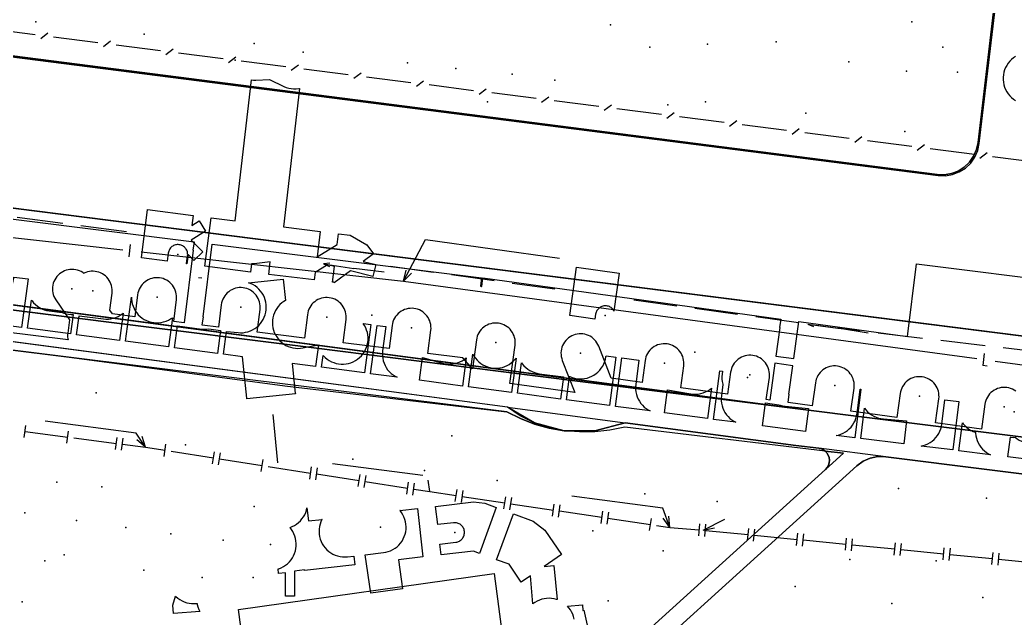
# Model space of a CAD drawing. Header units: metres. Extents: x 8858 to 9287, y -8974 to -8722.
# Drawn here: x 9061.6 to 9143.1, y -8882.4 to -8833.4 of the extents above; entities that cross this region are included whole.
import ezdxf

# ---------------------------------------------------------------- set-up
doc = ezdxf.new("R2010")
doc.units = ezdxf.units.M
for name, color, linetype in [('BUSH', 7, 'Continuous'), ('CURB', 7, 'Continuous'), ('ELECTR_CABLE', 7, 'Continuous'), ('ELECTR_CABLE_COMM', 7, 'Continuous'), ('GAS', 7, 'Continuous'), ('GRASS', 7, 'Continuous'), ('GROUND', 7, 'Continuous'), ('LOUNGER', 7, 'Continuous'), ('OVERHEAD_POWER_LINE', 7, 'Continuous'), ('ROAD', 7, 'Continuous'), ('SEWER', 7, 'Continuous'), ('SIDEWALK_PATH', 7, 'Continuous'), ('TREE', 7, 'Continuous'), ('WATER_PIPELINE', 7, 'Continuous')]:
    doc.layers.add(name, color=color, linetype=linetype)

msp = doc.modelspace()

# ---------------------------------------------------------------- linework, layer by layer
at = {"layer": 'BUSH'}
for p in [(9134.654, -8833.549), (9123.546, -8835.201), (9079.216, -8836.711), (9099.894, -8840.106), (9114.671, -8840.354), (9134.09, -8842.553), (9074.528, -8852.606), (9090.416, -8857.577), (9109.549, -8857.612), (9116.89, -8860.61), (9121.2, -8862.682), (9067.83, -8863.948), (9075.152, -8868.19), (9096.982, -8867.472), (9097.209, -8875.382)]:
    msp.add_point(p, dxfattribs=at)
at = {"layer": 'CURB'}
for points in [[(8932.305, -8815.47), (8989.827, -8822.941), (9019.841, -8831.084), (9136.731, -8846.071)], [(9140.092, -8843.448), (9142.073, -8826.706)], [(9005.826, -8841.827), (9152.03, -8860.335), (9182.343, -8867.842), (9259.042, -8877.797)], [(9258.834, -8882.007), (9125.548, -8865.277), (9009.014, -8849.869)], [(9101.522, -8865.126), (9045.955, -8857.779)], [(9101.522, -8865.126), (9111.18, -8866.403)], [(9127.046, -8868.489), (9125.165, -8868.252), (9111.18, -8866.403)], [(9225.965, -8880.905), (9132.536, -8869.178)], [(9103.459, -8892.082), (9127.593, -8870.222)], [(9104.291, -8893.352), (9130.148, -8869.931)]]:
    msp.add_lwpolyline(points, dxfattribs=at)
at = {"layer": 'ELECTR_CABLE'}
for points in [[(9080.721, -8853.374), (9080.557, -8853.391), (9080.471, -8854.058), (9076.745, -8853.574), (9077.26, -8849.608), (9079.214, -8849.861), (9080.556, -8838.315), (9080.711, -8838.331), (9080.918, -8838.332), (9082.042, -8838.281), (9083.217, -8838.846), (9083.407, -8838.926), (9083.604, -8838.987), (9083.806, -8839.029), (9084.011, -8839.05), (9084.217, -8839.052), (9084.422, -8839.033), (9084.501, -8839.018), (9083.183, -8850.362), (9086.189, -8850.73), (9085.935, -8852.807), (9087.571, -8851.789), (9087.678, -8850.912), (9088.633, -8851.029), (9089.994, -8851.819), (9090.542, -8852.554), (9089.702, -8853.18), (9090.746, -8853.448), (9090.497, -8854.417), (9088.671, -8853.948), (9087.335, -8854.945), (9087.298, -8854.895), (9087.192, -8854.883), (9087.348, -8853.608), (9086.778, -8853.461), (9085.779, -8854.083), (9085.704, -8854.7), (9081.974, -8854.244), (9082.098, -8853.228), (9080.788, -8853.367), (9080.786, -8853.383)], [(9076.561, -8852.409), (9075.843, -8853.105), (9075.358, -8852.605), (9075.257, -8853.381), (9075.234, -8853.378), (9075.321, -8852.709), (9075.328, -8852.631), (9075.326, -8852.552), (9075.317, -8852.474), (9075.3, -8852.397), (9075.276, -8852.323), (9075.245, -8852.251), (9075.207, -8852.182), (9075.162, -8852.118), (9075.111, -8852.058), (9075.054, -8852.003), (9074.993, -8851.955), (9074.927, -8851.912), (9074.857, -8851.877), (9074.784, -8851.848), (9074.708, -8851.826), (9074.631, -8851.813), (9074.553, -8851.806), (9074.474, -8851.808), (9074.396, -8851.817), (9074.319, -8851.833), (9074.245, -8851.858), (9074.173, -8851.889), (9074.104, -8851.927), (9074.04, -8851.972), (9073.98, -8852.023), (9073.926, -8852.079), (9073.877, -8852.141), (9073.834, -8852.207), (9073.799, -8852.277), (9073.77, -8852.35), (9073.748, -8852.426), (9073.735, -8852.503), (9073.648, -8853.172), (9071.531, -8852.897), (9072.046, -8848.93), (9075.772, -8849.414), (9075.667, -8850.229), (9076.278, -8849.854), (9076.801, -8850.707), (9075.614, -8851.434)], [(9110.685, -8854.143), (9110.258, -8857.243), (9110.231, -8857.194), (9110.187, -8857.129), (9110.136, -8857.069), (9110.08, -8857.014), (9110.019, -8856.964), (9109.953, -8856.921), (9109.884, -8856.885), (9109.811, -8856.856), (9109.735, -8856.834), (9109.658, -8856.819), (9109.58, -8856.812), (9109.501, -8856.813), (9109.423, -8856.822), (9109.347, -8856.838), (9109.272, -8856.861), (9109.199, -8856.892), (9109.131, -8856.93), (9109.066, -8856.974), (9109.006, -8857.025), (9108.951, -8857.081), (9108.901, -8857.142), (9108.859, -8857.208), (9108.822, -8857.277), (9108.793, -8857.35), (9108.771, -8857.425), (9108.756, -8857.503), (9108.701, -8857.908), (9106.636, -8857.623), (9107.183, -8853.66)], [(9061.716, -8858.585), (9058.197, -8858.118), (9058.434, -8856.333), (9058.515, -8856.356), (9058.718, -8856.394), (9058.923, -8856.411), (9059.129, -8856.407), (9059.334, -8856.384), (9059.535, -8856.341), (9059.732, -8856.278), (9059.921, -8856.196), (9060.101, -8856.096), (9060.271, -8855.979), (9060.428, -8855.846), (9060.571, -8855.698), (9060.7, -8855.537), (9060.811, -8855.364), (9060.906, -8855.181), (9060.982, -8854.989), (9061.039, -8854.791), (9061.076, -8854.588), (9061.092, -8854.467), (9062.243, -8854.62)], [(9085.804, -8861.785), (9083.888, -8861.531), (9084.147, -8863.977), (9084.149, -8863.993), (9084.153, -8864.037), (9080.172, -8864.426), (9080.169, -8864.39), (9079.809, -8860.989), (9078.271, -8860.784), (9078.518, -8858.918), (9079.452, -8859.015), (9079.658, -8859.027), (9079.864, -8859.018), (9080.068, -8858.989), (9080.268, -8858.94), (9080.463, -8858.872), (9080.649, -8858.785), (9080.827, -8858.68), (9080.993, -8858.558), (9081.147, -8858.421), (9081.286, -8858.269), (9081.41, -8858.104), (9081.517, -8857.928), (9081.606, -8857.742), (9081.677, -8857.549), (9081.728, -8857.349), (9081.759, -8857.146), (9081.771, -8856.94), (9081.762, -8856.734), (9081.733, -8856.53), (9081.684, -8856.33), (9081.616, -8856.135), (9081.529, -8855.948), (9081.424, -8855.771), (9081.302, -8855.605), (9081.165, -8855.451), (9081.013, -8855.312), (9080.848, -8855.188), (9080.672, -8855.081), (9080.486, -8854.992), (9080.307, -8854.926), (9083.157, -8854.624), (9083.342, -8856.376), (9083.205, -8856.458), (9083.039, -8856.58), (9082.886, -8856.719), (9082.748, -8856.871), (9082.625, -8857.036), (9082.518, -8857.213), (9082.43, -8857.399), (9082.36, -8857.593), (9082.31, -8857.793), (9082.279, -8857.996), (9082.269, -8858.202), (9082.278, -8858.408), (9082.308, -8858.612), (9082.358, -8858.812), (9082.427, -8859.006), (9082.515, -8859.193), (9082.62, -8859.37), (9082.743, -8859.535), (9082.881, -8859.688), (9083.033, -8859.827), (9083.199, -8859.95), (9083.375, -8860.056), (9083.561, -8860.145), (9083.755, -8860.215), (9083.955, -8860.265), (9084.159, -8860.296), (9084.365, -8860.306), (9084.57, -8860.297), (9084.774, -8860.267), (9086.039, -8860.018)], [(9065.731, -8859.119), (9062.212, -8858.651), (9062.519, -8856.344), (9062.574, -8856.423), (9062.707, -8856.581), (9062.855, -8856.724), (9063.016, -8856.852), (9063.189, -8856.964), (9063.372, -8857.059), (9063.564, -8857.135), (9063.762, -8857.192), (9063.965, -8857.229), (9065.049, -8857.373), (9065.169, -8857.421), (9065.367, -8857.477), (9065.57, -8857.515), (9065.775, -8857.532), (9065.942, -8857.529)], [(9073.76, -8860.185), (9070.241, -8859.718), (9070.719, -8856.119), (9070.721, -8856.248), (9070.745, -8856.453), (9070.788, -8856.654), (9070.851, -8856.851), (9070.932, -8857.04), (9071.032, -8857.22), (9071.15, -8857.39), (9071.283, -8857.547), (9071.431, -8857.69), (9071.592, -8857.819), (9071.765, -8857.93), (9071.948, -8858.025), (9072.14, -8858.101), (9072.338, -8858.157), (9072.541, -8858.195), (9072.746, -8858.212), (9072.952, -8858.208), (9073.157, -8858.185), (9073.358, -8858.142), (9073.555, -8858.079), (9073.744, -8857.997), (9073.924, -8857.897), (9074.078, -8857.791)], [(9069.746, -8859.652), (9066.227, -8859.185), (9066.433, -8857.629), (9068.416, -8857.892), (9068.621, -8857.909), (9068.827, -8857.906), (9069.032, -8857.882), (9069.234, -8857.839), (9069.43, -8857.776), (9069.619, -8857.695), (9069.799, -8857.595), (9069.969, -8857.477), (9070.043, -8857.415)], [(9089.819, -8862.318), (9086.3, -8861.851), (9086.429, -8860.878), (9086.448, -8860.901), (9086.593, -8861.047), (9086.752, -8861.179), (9086.922, -8861.294), (9087.104, -8861.392), (9087.294, -8861.472), (9087.491, -8861.533), (9087.693, -8861.574), (9087.898, -8861.595), (9088.104, -8861.596), (9088.309, -8861.577), (9088.511, -8861.537), (9088.709, -8861.479), (9088.899, -8861.401), (9089.082, -8861.304), (9089.253, -8861.191), (9089.413, -8861.061), (9089.56, -8860.916), (9089.691, -8860.757), (9089.807, -8860.586), (9089.905, -8860.405), (9089.984, -8860.215), (9090.045, -8860.018), (9090.086, -8859.816), (9090.108, -8859.611), (9090.109, -8859.405), (9090.089, -8859.2), (9090.05, -8858.997), (9089.991, -8858.8), (9089.913, -8858.609), (9089.817, -8858.427), (9089.712, -8858.269), (9090.346, -8858.353)], [(9091.563, -8858.515), (9091.3, -8860.497), (9091.283, -8860.703), (9091.286, -8860.909), (9091.309, -8861.113), (9091.352, -8861.315), (9091.415, -8861.511), (9091.497, -8861.7), (9091.597, -8861.881), (9091.714, -8862.05), (9091.847, -8862.207), (9091.995, -8862.351), (9092.156, -8862.479), (9092.329, -8862.591), (9092.488, -8862.673), (9090.315, -8862.384), (9090.841, -8858.419)], [(9077.775, -8860.719), (9074.256, -8860.251), (9074.495, -8858.454), (9076.477, -8858.718), (9076.683, -8858.735), (9076.889, -8858.732), (9077.062, -8858.712), (9078.025, -8858.835)], [(9101.863, -8863.918), (9098.344, -8863.451), (9098.699, -8860.78), (9098.785, -8860.936), (9098.903, -8861.106), (9099.036, -8861.263), (9099.184, -8861.406), (9099.345, -8861.535), (9099.518, -8861.646), (9099.701, -8861.741), (9099.893, -8861.817), (9100.091, -8861.873), (9100.294, -8861.911), (9100.499, -8861.928), (9100.705, -8861.924), (9100.91, -8861.901), (9101.111, -8861.858), (9101.308, -8861.795), (9101.497, -8861.713), (9101.677, -8861.613), (9101.847, -8861.496), (9102.004, -8861.363), (9102.147, -8861.215), (9102.237, -8861.102)], [(9097.848, -8863.385), (9094.329, -8862.917), (9094.577, -8861.054), (9096.221, -8861.51), (9096.422, -8861.556), (9096.627, -8861.581), (9096.833, -8861.586), (9097.039, -8861.571), (9097.242, -8861.536), (9097.44, -8861.481), (9097.633, -8861.407), (9097.817, -8861.315), (9097.991, -8861.205), (9098.154, -8861.078), (9098.155, -8861.077)], [(9105.878, -8864.451), (9102.359, -8863.984), (9102.69, -8861.491), (9102.744, -8861.571), (9102.878, -8861.728), (9103.026, -8861.872), (9103.187, -8862), (9103.36, -8862.112), (9103.543, -8862.206), (9103.735, -8862.282), (9103.933, -8862.339), (9104.136, -8862.376), (9106.118, -8862.639)], [(9109.892, -8864.985), (9106.373, -8864.517), (9106.627, -8862.608), (9106.646, -8862.618), (9106.837, -8862.694), (9107.035, -8862.75), (9107.238, -8862.788), (9107.443, -8862.805), (9107.649, -8862.802), (9107.854, -8862.778), (9108.056, -8862.735), (9108.252, -8862.672), (9108.441, -8862.59), (9108.621, -8862.491), (9108.791, -8862.374), (9108.948, -8862.24), (9109.092, -8862.093), (9109.22, -8861.931), (9109.332, -8861.758), (9109.427, -8861.575), (9109.503, -8861.383), (9109.559, -8861.185), (9109.597, -8860.983), (9109.606, -8860.912), (9110.419, -8861.02)], [(9110.388, -8865.051), (9110.915, -8861.085), (9112.303, -8861.27), (9112.04, -8863.252), (9112.023, -8863.457), (9112.026, -8863.663), (9112.049, -8863.868), (9112.092, -8864.07), (9112.155, -8864.266), (9112.237, -8864.455), (9112.337, -8864.636), (9112.454, -8864.805), (9112.587, -8864.962), (9112.735, -8865.106), (9112.896, -8865.234), (9113.069, -8865.346), (9113.227, -8865.428)], [(9118.417, -8866.117), (9118.944, -8862.152), (9119.148, -8862.179), (9119.118, -8862.406), (9119.101, -8862.611), (9119.104, -8862.817), (9119.128, -8863.022), (9119.171, -8863.223), (9119.181, -8863.254), (9119.057, -8864.184), (9119.04, -8864.39), (9119.043, -8864.596), (9119.067, -8864.801), (9119.11, -8865.002), (9119.173, -8865.198), (9119.254, -8865.388), (9119.354, -8865.568), (9119.472, -8865.737), (9119.605, -8865.895), (9119.753, -8866.038), (9119.914, -8866.166), (9120.087, -8866.278), (9120.246, -8866.36)], [(9117.922, -8866.051), (9114.403, -8865.584), (9114.653, -8863.702), (9116.544, -8864.027), (9116.749, -8864.052), (9116.955, -8864.057), (9117.16, -8864.041), (9117.363, -8864.006), (9117.562, -8863.951), (9117.754, -8863.876), (9117.938, -8863.783), (9118.112, -8863.673), (9118.253, -8863.563)], [(9130.479, -8863.656), (9129.986, -8867.626), (9128.478, -8867.438), (9128.653, -8867.399), (9128.849, -8867.335), (9129.037, -8867.251), (9129.217, -8867.15), (9129.385, -8867.032), (9129.542, -8866.897), (9129.684, -8866.748), (9129.811, -8866.586), (9129.921, -8866.412), (9130.014, -8866.228), (9130.088, -8866.036), (9130.144, -8865.837), (9130.179, -8865.634), (9130.426, -8863.649)], [(9125.951, -8867.118), (9122.432, -8866.65), (9122.682, -8864.767), (9123.769, -8864.921), (9123.872, -8864.958), (9124.072, -8865.009), (9124.276, -8865.04), (9126.201, -8865.236)], [(9138.024, -8868.625), (9135.428, -8868.302), (9135.6, -8868.264), (9135.796, -8868.199), (9135.984, -8868.116), (9136.164, -8868.014), (9136.332, -8867.896), (9136.489, -8867.761), (9136.631, -8867.612), (9136.758, -8867.45), (9136.868, -8867.276), (9136.961, -8867.092), (9137.035, -8866.9), (9137.091, -8866.701), (9137.126, -8866.498), (9137.373, -8864.514), (9138.517, -8864.656)], [(9134.005, -8868.126), (9130.482, -8867.687), (9130.791, -8865.202), (9130.902, -8865.347), (9131.043, -8865.498), (9131.198, -8865.634), (9131.365, -8865.754), (9131.543, -8865.857), (9131.731, -8865.943), (9131.926, -8866.009), (9132.127, -8866.056), (9132.331, -8866.083), (9134.239, -8866.242)], [(9138.52, -8868.687), (9138.806, -8866.392), (9138.861, -8866.47), (9138.995, -8866.627), (9139.145, -8866.769), (9139.307, -8866.896), (9139.481, -8867.006), (9139.665, -8867.099), (9139.857, -8867.173), (9139.892, -8867.183), (9139.893, -8867.255), (9139.918, -8867.46), (9139.963, -8867.661), (9140.028, -8867.857), (9140.111, -8868.045), (9140.213, -8868.225), (9140.331, -8868.393), (9140.466, -8868.55), (9140.615, -8868.692), (9140.777, -8868.819), (9140.951, -8868.929), (9141.108, -8869.009)], [(9146.062, -8869.625), (9142.539, -8869.187), (9142.74, -8867.572), (9142.779, -8867.577), (9142.984, -8867.592), (9143.143, -8867.588), (9143.288, -8867.702), (9143.462, -8867.812), (9143.646, -8867.905), (9143.838, -8867.979), (9144.037, -8868.034), (9144.24, -8868.07), (9146.224, -8868.316)], [(9099.237, -8877.093), (9098.742, -8876.912), (9096.099, -8877.215), (9095.997, -8876.326), (9097.3, -8876.177), (9097.378, -8876.164), (9097.453, -8876.144), (9097.527, -8876.116), (9097.597, -8876.081), (9097.664, -8876.04), (9097.726, -8875.992), (9097.784, -8875.938), (9097.835, -8875.879), (9097.881, -8875.816), (9097.92, -8875.748), (9097.953, -8875.676), (9097.978, -8875.602), (9097.996, -8875.525), (9098.006, -8875.447), (9098.009, -8875.369), (9098.004, -8875.291), (9097.991, -8875.213), (9097.971, -8875.137), (9097.943, -8875.064), (9097.908, -8874.993), (9097.867, -8874.927), (9097.819, -8874.864), (9097.765, -8874.807), (9097.706, -8874.755), (9097.643, -8874.71), (9097.575, -8874.67), (9097.503, -8874.638), (9097.429, -8874.613), (9097.352, -8874.595), (9097.274, -8874.585), (9097.196, -8874.582), (9097.118, -8874.587), (9095.815, -8874.737), (9095.643, -8873.241), (9098.757, -8872.884), (9099.671, -8872.993), (9100.61, -8873.336)], [(9085.232, -8874.434), (9086.334, -8874.308), (9086.327, -8874.321), (9086.241, -8874.508), (9086.175, -8874.704), (9086.128, -8874.904), (9086.101, -8875.108), (9086.094, -8875.314), (9086.108, -8875.52), (9086.141, -8875.723), (9086.194, -8875.923), (9086.267, -8876.115), (9086.358, -8876.3), (9086.467, -8876.475), (9086.592, -8876.639), (9086.733, -8876.789), (9086.888, -8876.925), (9087.055, -8877.046), (9087.233, -8877.149), (9087.421, -8877.234), (9087.616, -8877.3), (9087.817, -8877.347), (9088.021, -8877.374), (9088.227, -8877.381), (9088.433, -8877.368), (9088.93, -8877.311), (9089.012, -8878.027), (9084.905, -8878.497), (9084.899, -8878.437), (9084.083, -8878.538), (9084.083, -8880.585), (9083.333, -8880.585), (9083.333, -8878.678), (9082.778, -8878.741), (9082.735, -8878.369), (9082.807, -8878.348), (9082.999, -8878.272), (9083.181, -8878.176), (9083.354, -8878.064), (9083.515, -8877.935), (9083.662, -8877.791), (9083.794, -8877.633), (9083.911, -8877.462), (9084.01, -8877.282), (9084.091, -8877.092), (9084.152, -8876.896), (9084.195, -8876.694), (9084.217, -8876.489), (9084.219, -8876.283), (9084.201, -8876.078), (9084.163, -8875.875), (9084.106, -8875.677), (9084.029, -8875.486), (9083.933, -8875.303), (9083.733, -8874.96), (9083.889, -8874.9), (9084.073, -8874.808), (9084.247, -8874.698), (9084.409, -8874.571), (9084.559, -8874.429), (9084.693, -8874.273), (9084.812, -8874.104), (9084.914, -8873.925), (9084.997, -8873.737), (9085.062, -8873.541), (9085.101, -8873.368)], [(9094.153, -8873.412), (9094.608, -8877.386), (9092.597, -8877.616), (9092.929, -8879.986), (9090.325, -8880.351), (9089.883, -8877.202), (9091.364, -8877.032), (9091.567, -8876.999), (9091.766, -8876.946), (9091.959, -8876.873), (9092.144, -8876.782), (9092.319, -8876.673), (9092.483, -8876.548), (9092.633, -8876.407), (9092.769, -8876.252), (9092.889, -8876.085), (9092.992, -8875.906), (9093.077, -8875.719), (9093.144, -8875.524), (9093.191, -8875.323), (9093.218, -8875.119), (9093.225, -8874.913), (9093.211, -8874.707), (9093.178, -8874.504), (9093.125, -8874.305), (9093.052, -8874.112), (9092.961, -8873.927), (9092.852, -8873.752), (9092.727, -8873.588), (9092.716, -8873.576)], [(9102.662, -8879.438), (9101.665, -8877.98), (9100.645, -8877.608), (9102.019, -8873.851), (9103.64, -8874.444), (9104.604, -8875.193), (9105.963, -8877.179), (9104.527, -8878.162), (9105.337, -8878.086), (9105.596, -8880.874), (9105.556, -8880.859), (9105.356, -8880.808), (9105.152, -8880.776), (9104.947, -8880.765), (9104.741, -8880.774), (9104.537, -8880.803), (9104.336, -8880.851), (9104.142, -8880.92), (9103.955, -8881.006), (9103.778, -8881.111), (9103.621, -8881.226), (9103.407, -8878.928)], [(9074.171, -8882.021), (9074.115, -8881.324), (9074.334, -8880.597), (9074.361, -8880.626), (9074.517, -8880.761), (9074.685, -8880.88), (9074.864, -8880.982), (9075.052, -8881.066), (9075.248, -8881.132), (9075.448, -8881.177), (9075.653, -8881.203), (9075.859, -8881.209), (9076.065, -8881.194), (9076.091, -8881.189), (9076.107, -8881.284), (9076.16, -8881.483), (9076.233, -8881.676), (9076.318, -8881.847)]]:
    msp.add_lwpolyline(points, close=True, dxfattribs=at)
for points in [[(9061.361, -8849.56), (9065.087, -8850.043)], [(9066.575, -8850.237), (9070.301, -8850.72)], [(9091.945, -8853.577), (9095.448, -8854.06)], [(9096.933, -8854.265), (9100.436, -8854.748)], [(9101.922, -8854.953), (9105.424, -8855.436)], [(9111.898, -8856.329), (9115.4, -8856.812)], [(9116.886, -8857.017), (9120.388, -8857.5)], [(9121.874, -8857.705), (9125.376, -8858.189)], [(9126.862, -8858.393), (9128.613, -8858.635)], [(9128.613, -8858.635), (9130.429, -8858.85)], [(9131.918, -8859.026), (9135.549, -8859.455)], [(9137.039, -8859.631), (9140.67, -8860.06)], [(9142.16, -8860.236), (9145.791, -8860.665)], [(9082.309, -8865.724), (9082.695, -8869.68)], [(9106.995, -8882.468), (9106.947, -8882.268), (9106.878, -8882.073), (9106.791, -8881.887), (9106.687, -8881.709), (9106.565, -8881.543), (9106.456, -8881.421), (9107.673, -8881.309), (9107.716, -8881.774), (9107.799, -8881.756), (9108.229, -8883.709)]]:
    msp.add_lwpolyline(points, dxfattribs=at)
at = {"layer": 'ELECTR_CABLE_COMM'}
for points in [[(9062.838, -8834.619), (9059.195, -8834.154)], [(9063.878, -8834.484), (9063.285, -8834.943)], [(9067.968, -8835.273), (9064.326, -8834.808)], [(9069.009, -8835.138), (9068.416, -8835.597)], [(9073.099, -8835.927), (9069.456, -8835.463)], [(9074.139, -8835.793), (9073.547, -8836.252)], [(9078.23, -8836.582), (9074.587, -8836.117)], [(9079.27, -8836.447), (9078.677, -8836.906)], [(9083.36, -8837.236), (9079.718, -8836.771)], [(9084.401, -8837.101), (9083.808, -8837.56)], [(9088.491, -8837.89), (9084.848, -8837.426)], [(9089.531, -8837.756), (9088.939, -8838.215)], [(9093.622, -8838.545), (9089.979, -8838.08)], [(9094.662, -8838.41), (9094.069, -8838.869)], [(9098.752, -8839.199), (9095.11, -8838.734)], [(9099.793, -8839.064), (9099.2, -8839.523)], [(9103.883, -8839.853), (9100.24, -8839.389)], [(9104.923, -8839.719), (9104.33, -8840.178)], [(9109.013, -8840.508), (9105.371, -8840.043)], [(9110.054, -8840.373), (9109.461, -8840.832)], [(9114.144, -8841.162), (9110.501, -8840.697)], [(9115.184, -8841.027), (9114.592, -8841.486)], [(9119.275, -8841.816), (9115.632, -8841.352)], [(9120.315, -8841.682), (9119.722, -8842.141)], [(9124.405, -8842.471), (9120.763, -8842.006)], [(9125.446, -8842.336), (9124.853, -8842.795)], [(9129.536, -8843.125), (9125.893, -8842.66)], [(9130.576, -8842.99), (9129.984, -8843.449)], [(9134.667, -8843.779), (9131.024, -8843.315)], [(9135.707, -8843.645), (9135.114, -8844.104)], [(9139.797, -8844.434), (9136.155, -8843.969)], [(9140.838, -8844.299), (9140.245, -8844.758)], [(9144.928, -8845.088), (9141.285, -8844.623)]]:
    msp.add_lwpolyline(points, dxfattribs=at)
at = {"layer": 'GAS'}
for points in [[(9071.1, -8867.245), (9063.639, -8866.265)], [(9061.938, -8867.603), (9062.068, -8866.611)], [(9062.003, -8867.107), (9065.497, -8867.566)], [(9065.432, -8868.062), (9065.563, -8867.07)], [(9071.881, -8868.404), (9071.1, -8867.245)], [(9065.993, -8867.631), (9069.487, -8868.09)], [(9069.422, -8868.585), (9069.552, -8867.594)], [(9069.918, -8868.651), (9070.048, -8867.659)], [(9069.983, -8868.155), (9071.881, -8868.404), (9073.472, -8868.652)], [(9071.881, -8868.404), (9071.171, -8867.797)], [(9071.881, -8868.404), (9071.585, -8867.518)], [(9073.395, -8869.146), (9073.549, -8868.158)], [(9073.966, -8868.729), (9077.448, -8869.271)], [(9077.371, -8869.765), (9077.525, -8868.777)], [(9077.865, -8869.842), (9078.019, -8868.854)], [(9077.942, -8869.348), (9081.424, -8869.891)], [(9081.347, -8870.385), (9081.501, -8869.396)], [(9094.603, -8870.719), (9087.191, -8869.746)], [(9081.918, -8869.967), (9085.401, -8870.51)], [(9085.324, -8871.004), (9085.478, -8870.016)], [(9085.818, -8871.081), (9085.972, -8870.093)], [(9085.895, -8870.587), (9089.377, -8871.129)], [(9089.3, -8871.623), (9089.454, -8870.635)], [(9089.794, -8871.7), (9089.948, -8870.712)], [(9089.871, -8871.206), (9093.353, -8871.749)], [(9093.276, -8872.243), (9093.43, -8871.255)], [(9093.77, -8872.32), (9093.924, -8871.331)], [(9095.16, -8872.03), (9095.038, -8871.104)], [(9093.847, -8871.826), (9095.16, -8872.03), (9097.331, -8872.355)], [(9097.258, -8872.849), (9097.405, -8871.86)], [(9097.752, -8872.923), (9097.9, -8871.934)], [(9097.826, -8872.428), (9101.311, -8872.949)], [(9101.238, -8873.444), (9101.385, -8872.455)], [(9101.732, -8873.518), (9101.88, -8872.529)], [(9101.806, -8873.023), (9105.291, -8873.544)], [(9105.218, -8874.039), (9105.365, -8873.05)], [(9114.262, -8873.384), (9106.808, -8872.406)], [(9105.712, -8874.113), (9105.86, -8873.124)], [(9105.786, -8873.618), (9109.271, -8874.139)], [(9109.198, -8874.634), (9109.345, -8873.645)], [(9109.692, -8874.708), (9109.84, -8873.719)], [(9114.83, -8874.97), (9114.262, -8873.384)], [(9109.766, -8874.213), (9113.251, -8874.734)], [(9113.178, -8875.229), (9113.325, -8874.24)], [(9114.83, -8874.97), (9114.291, -8874.207)], [(9114.83, -8874.97), (9114.762, -8874.038)], [(9117.21, -8875.663), (9117.29, -8874.666)], [(9117.57, -8875.19), (9119.334, -8874.3)], [(9117.709, -8875.703), (9117.789, -8874.706)], [(9113.746, -8874.808), (9114.83, -8874.97), (9117.25, -8875.164)], [(9117.57, -8875.19), (9118.486, -8875.008)], [(9117.748, -8875.208), (9121.256, -8875.552)], [(9121.207, -8876.05), (9121.305, -8875.054)], [(9121.704, -8876.099), (9121.802, -8875.103)], [(9125.212, -8876.443), (9125.31, -8875.448)], [(9125.709, -8876.492), (9125.807, -8875.497)], [(9121.753, -8875.601), (9125.261, -8875.945)], [(9125.758, -8875.994), (9129.266, -8876.339)], [(9129.217, -8876.836), (9129.314, -8875.841)], [(9129.714, -8876.885), (9129.812, -8875.89)], [(9133.222, -8877.23), (9133.319, -8876.235)], [(9133.719, -8877.279), (9133.817, -8876.283)], [(9129.763, -8876.388), (9133.271, -8876.732)], [(9133.768, -8876.781), (9137.275, -8877.126)], [(9137.227, -8877.623), (9137.324, -8876.628)], [(9137.724, -8877.672), (9137.822, -8876.677)], [(9137.773, -8877.174), (9141.28, -8877.519)], [(9141.232, -8878.016), (9141.329, -8877.021)], [(9141.729, -8878.065), (9141.827, -8877.07)], [(9141.778, -8877.568), (9145.285, -8877.912)]]:
    msp.add_lwpolyline(points, dxfattribs=at)
at = {"layer": 'GRASS'}
for points in [[(8989.925, -8823.016), (9019.939, -8831.159), (9136.829, -8846.146), (9137.423, -8846.163), (9138.004, -8846.064), (9138.554, -8845.853), (9139.056, -8845.536), (9139.487, -8845.125), (9139.825, -8844.643), (9140.062, -8844.104), (9140.19, -8843.523), (9142.171, -8826.781), (9121.282, -8824.081), (9103.533, -8821.856), (9051.874, -8815.136), (9033.623, -8812.88), (8982.035, -8806.129)], [(9103.459, -8892.082), (9127.593, -8870.222), (9127.736, -8870.061), (9127.84, -8869.876), (9127.903, -8869.673), (9127.921, -8869.458), (9127.893, -8869.245), (9127.821, -8869.045), (9127.709, -8868.864), (9127.559, -8868.71), (9111.154, -8866.762), (9109.925, -8867.007), (9108.681, -8867.136), (9107.431, -8867.15), (9106.182, -8867.047), (9104.954, -8866.828), (9103.754, -8866.497), (9102.591, -8866.054), (9101.472, -8865.504), (9048.675, -8858.909)], [(9225.965, -8880.905), (9132.536, -8869.178), (9131.888, -8869.167), (9131.26, -8869.293), (9130.673, -8869.55), (9130.148, -8869.931), (9104.291, -8893.352)], [(9084.83, -8922.096), (9079.492, -8881.683), (9100.432, -8878.752), (9102.206, -8892.247)]]:
    msp.add_lwpolyline(points, dxfattribs=at)
msp.add_lwpolyline([(9258.834, -8882.007), (9259.042, -8877.797), (9182.343, -8867.842), (9152.03, -8860.335), (9005.826, -8841.827), (9004.224, -8841.84), (9002.707, -8842.266), (9001.353, -8843.072), (9000.239, -8844.225), (8999.862, -8844.909), (8999.676, -8845.656), (8999.686, -8846.425), (8999.896, -8847.178), (9000.293, -8847.851), (9000.841, -8848.391), (9001.508, -8848.774), (9002.263, -8848.976), (9125.548, -8865.277)], close=True, dxfattribs=at)
at = {"layer": 'GROUND'}
for points in [[(8989.349, -8806.761), (9017.821, -8810.431), (9045.782, -8814.094), (9074.844, -8817.764), (9120.282, -8823.642), (9142.096, -8826.506), (9142.073, -8826.706), (9140.092, -8843.448), (9139.964, -8844.028), (9139.726, -8844.567), (9139.388, -8845.05), (9138.958, -8845.46), (9138.456, -8845.778), (9137.906, -8845.989), (9137.325, -8846.088), (9136.731, -8846.071), (9046.441, -8834.495), (9045.449, -8834.367), (9019.841, -8831.084), (8989.827, -8822.941)], [(9000.787, -8843.58), (9001.094, -8843.289), (9001.42, -8843.02), (9002.417, -8842.399), (9003.506, -8841.988), (9004.653, -8841.794), (9005.826, -8841.827), (9138.176, -8858.581), (9152.03, -8860.335)], [(9258.834, -8882.007), (9125.548, -8865.277), (9033.115, -8853.056), (9034.036, -8853.196), (9046.838, -8855.373), (9046.807, -8855.369), (9033.112, -8853.055), (9009.014, -8849.869), (9006.868, -8849.585), (9002.263, -8848.976), (9001.508, -8848.774), (9000.841, -8848.391)], [(9048.675, -8858.909), (9065.62, -8861.03), (9083.516, -8863.386), (9101.472, -8865.504), (9102.591, -8866.054), (9103.754, -8866.497), (9104.954, -8866.828), (9106.182, -8867.047), (9108.702, -8867.054), (9111.18, -8866.403), (9125.165, -8868.252), (9127.046, -8868.489), (9127.066, -8868.493), (9127.185, -8868.516), (9127.318, -8868.563), (9127.331, -8868.57), (9127.443, -8868.628), (9127.559, -8868.71), (9127.709, -8868.864), (9127.821, -8869.045), (9127.893, -8869.245), (9127.921, -8869.458), (9127.903, -8869.673), (9127.84, -8869.876), (9127.736, -8870.061), (9127.593, -8870.222), (9103.459, -8892.082)], [(9104.291, -8893.352), (9130.148, -8869.931), (9130.673, -8869.55), (9131.26, -8869.293), (9131.888, -8869.167), (9132.536, -8869.178), (9225.965, -8880.905)]]:
    msp.add_lwpolyline(points, dxfattribs=at)
at = {"layer": 'LOUNGER'}
for p in [(9113.193, -8835.645), (9137.193, -8835.645), (9065.193, -8877.215)]:
    msp.add_point(p, dxfattribs=at)
at = {"layer": 'OVERHEAD_POWER_LINE'}
for points in [[(9086.978, -8853.326), (9086.464, -8853.386)], [(9086.464, -8853.386), (9088.938, -8853.749)], [(9086.464, -8853.386), (9086.941, -8853.591)], [(9091.419, -8854.055), (9088.938, -8853.749)], [(9126.132, -8858.329), (9128.613, -8858.635)], [(9126.132, -8858.329), (9126.613, -8858.524)], [(9131.077, -8859.059), (9128.613, -8858.635)]]:
    msp.add_lwpolyline(points, dxfattribs=at)
at = {"layer": 'ROAD'}
for points in [[(9019.842, -8831.084), (9045.449, -8834.367), (9046.441, -8834.495), (9136.731, -8846.071), (9136.732, -8846.071), (9137.324, -8846.088), (9137.326, -8846.088), (9137.905, -8845.989), (9137.907, -8845.988), (9138.455, -8845.778), (9138.457, -8845.777), (9138.958, -8845.461), (9138.959, -8845.46), (9139.388, -8845.051), (9139.389, -8845.049), (9139.726, -8844.568), (9139.727, -8844.567), (9139.963, -8844.029), (9139.964, -8844.028), (9140.092, -8843.448), (9140.092, -8843.447), (9142.073, -8826.706)], [(9143.164, -8836.402), (9142.993, -8836.517), (9142.833, -8836.648), (9142.688, -8836.794), (9142.558, -8836.953), (9142.444, -8837.125), (9142.347, -8837.307), (9142.268, -8837.497), (9142.209, -8837.695), (9142.169, -8837.897), (9142.149, -8838.102), (9142.15, -8838.308), (9142.17, -8838.513), (9142.211, -8838.715), (9142.271, -8838.912), (9142.351, -8839.103), (9142.448, -8839.284), (9142.563, -8839.455), (9142.694, -8839.614), (9142.84, -8839.76), (9143, -8839.89), (9143.171, -8840.004)], [(9152.03, -8860.335), (9138.177, -8858.581), (9005.827, -8841.827), (9005.826, -8841.827), (9004.654, -8841.795), (9004.652, -8841.795), (9003.507, -8841.988), (9003.505, -8841.989), (9002.419, -8842.399), (9002.417, -8842.4), (9001.421, -8843.019), (9001.42, -8843.02), (9001.094, -8843.289), (9000.788, -8843.58)]]:
    msp.add_lwpolyline(points, dxfattribs=at)
at = {"layer": 'SEWER'}
for points in [[(9053.842, -8848.82), (9075.846, -8851.572), (9075.76, -8852.266), (9075.782, -8852.269), (9075.037, -8858.223), (9074.179, -8858.115), (9074.405, -8856.311), (9074.416, -8856.155), (9074.413, -8855.998), (9074.394, -8855.842), (9074.36, -8855.689), (9074.311, -8855.54), (9074.247, -8855.396), (9074.17, -8855.259), (9074.08, -8855.131), (9073.978, -8855.012), (9073.864, -8854.903), (9073.74, -8854.806), (9073.608, -8854.722), (9073.468, -8854.651), (9073.321, -8854.594), (9073.17, -8854.552), (9073.016, -8854.525), (9072.859, -8854.513), (9072.702, -8854.517), (9072.546, -8854.536), (9072.393, -8854.57), (9072.244, -8854.619), (9072.1, -8854.682), (9071.963, -8854.76), (9071.835, -8854.85), (9071.716, -8854.952), (9071.607, -8855.066), (9071.51, -8855.189), (9071.426, -8855.322), (9071.355, -8855.462), (9071.299, -8855.608), (9071.256, -8855.76), (9071.229, -8855.914), (9071.004, -8857.718), (9069.159, -8857.487), (9068.955, -8857.185), (9069.131, -8855.784), (9069.142, -8855.628), (9069.139, -8855.471), (9069.12, -8855.315), (9069.086, -8855.162), (9069.037, -8855.013), (9068.973, -8854.869), (9068.896, -8854.732), (9068.806, -8854.604), (9068.704, -8854.485), (9068.59, -8854.376), (9068.466, -8854.279), (9068.334, -8854.195), (9068.194, -8854.124), (9068.047, -8854.067), (9067.896, -8854.025), (9067.742, -8853.998), (9067.585, -8853.986), (9067.428, -8853.99), (9067.272, -8854.009), (9067.119, -8854.043), (9066.97, -8854.092), (9066.826, -8854.155), (9066.815, -8854.161), (9066.731, -8854.099), (9066.596, -8854.019), (9066.454, -8853.952), (9066.306, -8853.9), (9066.153, -8853.862), (9065.998, -8853.84), (9065.841, -8853.833), (9065.684, -8853.841), (9065.529, -8853.865), (9065.377, -8853.903), (9065.229, -8853.957), (9065.088, -8854.024), (9064.953, -8854.106), (9064.827, -8854.2), (9064.711, -8854.306), (9064.606, -8854.422), (9064.513, -8854.549), (9064.433, -8854.684), (9064.366, -8854.826), (9064.314, -8854.974), (9064.277, -8855.126), (9064.254, -8855.282), (9064.247, -8855.439), (9064.255, -8855.595), (9064.279, -8855.751), (9064.317, -8855.903), (9064.371, -8856.05), (9064.439, -8856.192), (9064.52, -8856.327), (9065.631, -8857.977), (9065.498, -8859.045), (9065.486, -8859.201), (9065.489, -8859.358), (9065.508, -8859.514), (9065.531, -8859.615), (9060.02, -8858.913)], [(9143.177, -8863.806), (9143.045, -8863.72), (9142.906, -8863.648), (9142.761, -8863.589), (9142.61, -8863.545), (9142.456, -8863.516), (9142.299, -8863.502), (9142.142, -8863.504), (9141.986, -8863.521), (9141.832, -8863.553), (9141.683, -8863.6), (9141.538, -8863.661), (9141.4, -8863.737), (9141.271, -8863.825), (9141.15, -8863.926), (9141.04, -8864.038), (9140.942, -8864.161), (9140.856, -8864.292), (9140.784, -8864.432), (9140.725, -8864.577), (9140.681, -8864.728), (9140.652, -8864.882), (9140.369, -8866.931), (9136.606, -8866.412), (9136.878, -8864.441), (9136.892, -8864.284), (9136.89, -8864.127), (9136.873, -8863.971), (9136.841, -8863.817), (9136.794, -8863.668), (9136.732, -8863.523), (9136.657, -8863.385), (9136.568, -8863.256), (9136.467, -8863.135), (9136.355, -8863.025), (9136.233, -8862.927), (9136.101, -8862.841), (9135.962, -8862.769), (9135.817, -8862.71), (9135.666, -8862.666), (9135.512, -8862.637), (9135.355, -8862.623), (9135.198, -8862.625), (9135.042, -8862.642), (9134.888, -8862.674), (9134.739, -8862.721), (9134.594, -8862.782), (9134.456, -8862.858), (9134.327, -8862.946), (9134.206, -8863.047), (9134.096, -8863.159), (9133.998, -8863.282), (9133.912, -8863.413), (9133.84, -8863.553), (9133.781, -8863.698), (9133.737, -8863.849), (9133.708, -8864.003), (9133.436, -8865.975), (9129.672, -8865.456), (9129.933, -8863.562), (9129.947, -8863.405), (9129.945, -8863.248), (9129.928, -8863.092), (9129.896, -8862.938), (9129.849, -8862.789), (9129.787, -8862.644), (9129.712, -8862.506), (9129.623, -8862.377), (9129.522, -8862.256), (9129.41, -8862.146), (9129.288, -8862.048), (9129.156, -8861.962), (9129.017, -8861.89), (9128.872, -8861.831), (9128.721, -8861.787), (9128.567, -8861.758), (9128.41, -8861.744), (9128.253, -8861.746), (9128.097, -8861.763), (9127.943, -8861.795), (9127.794, -8861.842), (9127.649, -8861.903), (9127.511, -8861.979), (9127.382, -8862.067), (9127.261, -8862.168), (9127.151, -8862.28), (9127.053, -8862.403), (9126.967, -8862.534), (9126.895, -8862.674), (9126.836, -8862.819), (9126.792, -8862.97), (9126.763, -8863.124), (9126.502, -8865.018), (9124.52, -8864.745), (9124.616, -8864.051), (9124.584, -8864.047), (9124.905, -8861.72), (9123.451, -8861.519), (9123.034, -8864.54), (9122.738, -8864.499), (9122.989, -8862.682), (9123.003, -8862.526), (9123.001, -8862.369), (9122.984, -8862.213), (9122.952, -8862.059), (9122.905, -8861.909), (9122.843, -8861.765), (9122.768, -8861.627), (9122.679, -8861.498), (9122.578, -8861.377), (9122.466, -8861.267), (9122.344, -8861.169), (9122.212, -8861.083), (9122.073, -8861.011), (9121.928, -8860.952), (9121.777, -8860.908), (9121.623, -8860.879), (9121.466, -8860.865), (9121.309, -8860.867), (9121.153, -8860.884), (9120.999, -8860.916), (9120.85, -8860.963), (9120.705, -8861.025), (9120.567, -8861.1), (9120.438, -8861.188), (9120.317, -8861.289), (9120.207, -8861.401), (9120.109, -8861.524), (9120.023, -8861.655), (9119.951, -8861.795), (9119.892, -8861.94), (9119.848, -8862.091), (9119.819, -8862.245), (9119.568, -8864.062), (9115.726, -8863.532), (9115.973, -8861.744), (9115.987, -8861.588), (9115.985, -8861.431), (9115.968, -8861.275), (9115.936, -8861.121), (9115.889, -8860.971), (9115.827, -8860.827), (9115.752, -8860.689), (9115.663, -8860.56), (9115.562, -8860.439), (9115.45, -8860.329), (9115.328, -8860.231), (9115.196, -8860.145), (9115.057, -8860.073), (9114.912, -8860.014), (9114.761, -8859.97), (9114.607, -8859.941), (9114.45, -8859.927), (9114.293, -8859.929), (9114.137, -8859.946), (9113.983, -8859.978), (9113.834, -8860.025), (9113.689, -8860.087), (9113.551, -8860.162), (9113.422, -8860.25), (9113.301, -8860.351), (9113.191, -8860.463), (9113.093, -8860.586), (9113.007, -8860.717), (9112.935, -8860.857), (9112.876, -8861.002), (9112.832, -8861.153), (9112.803, -8861.307), (9112.556, -8863.095), (9110.021, -8862.745), (9109.007, -8860.128), (9108.943, -8859.984), (9108.865, -8859.848), (9108.775, -8859.72), (9108.672, -8859.601), (9108.558, -8859.493), (9108.434, -8859.396), (9108.302, -8859.313), (9108.161, -8859.242), (9108.015, -8859.186), (9107.863, -8859.144), (9107.708, -8859.118), (9107.552, -8859.106), (9107.395, -8859.11), (9107.239, -8859.13), (9107.086, -8859.164), (9106.937, -8859.214), (9106.793, -8859.278), (9106.657, -8859.355), (9106.529, -8859.446), (9106.41, -8859.549), (9106.302, -8859.662), (9106.205, -8859.786), (9106.122, -8859.919), (9106.051, -8860.06), (9105.995, -8860.206), (9105.953, -8860.357), (9105.927, -8860.512), (9105.915, -8860.669), (9105.919, -8860.826), (9105.939, -8860.982), (9105.973, -8861.135), (9106.023, -8861.284), (9107.045, -8863.923), (9101.723, -8863.19), (9102.155, -8860.047), (9102.169, -8859.89), (9102.167, -8859.733), (9102.15, -8859.577), (9102.118, -8859.424), (9102.071, -8859.274), (9102.009, -8859.129), (9101.933, -8858.992), (9101.845, -8858.862), (9101.744, -8858.742), (9101.632, -8858.632), (9101.509, -8858.534), (9101.378, -8858.448), (9101.239, -8858.375), (9101.093, -8858.317), (9100.942, -8858.273), (9100.788, -8858.244), (9100.631, -8858.23), (9100.474, -8858.232), (9100.318, -8858.249), (9100.165, -8858.281), (9100.015, -8858.328), (9099.871, -8858.39), (9099.733, -8858.465), (9099.603, -8858.554), (9099.483, -8858.655), (9099.373, -8858.767), (9099.275, -8858.889), (9099.189, -8859.021), (9099.116, -8859.16), (9099.058, -8859.306), (9099.014, -8859.457), (9098.985, -8859.611), (9098.658, -8861.988), (9097.869, -8861.078), (9095.017, -8860.721), (9095.255, -8858.82), (9095.266, -8858.664), (9095.263, -8858.507), (9095.244, -8858.351), (9095.21, -8858.198), (9095.161, -8858.049), (9095.097, -8857.905), (9095.02, -8857.768), (9094.93, -8857.64), (9094.828, -8857.521), (9094.714, -8857.412), (9094.59, -8857.315), (9094.458, -8857.231), (9094.318, -8857.16), (9094.171, -8857.103), (9094.02, -8857.061), (9093.865, -8857.034), (9093.709, -8857.022), (9093.552, -8857.026), (9093.396, -8857.045), (9093.243, -8857.079), (9093.094, -8857.128), (9092.95, -8857.191), (9092.813, -8857.269), (9092.685, -8857.359), (9092.566, -8857.461), (9092.457, -8857.575), (9092.36, -8857.698), (9092.276, -8857.831), (9092.205, -8857.971), (9092.148, -8858.117), (9092.106, -8858.269), (9092.079, -8858.423), (9091.842, -8860.324), (9088.071, -8859.853), (9088.31, -8857.941), (9088.321, -8857.785), (9088.318, -8857.628), (9088.299, -8857.472), (9088.265, -8857.319), (9088.216, -8857.17), (9088.152, -8857.026), (9088.075, -8856.889), (9087.985, -8856.761), (9087.883, -8856.642), (9087.769, -8856.533), (9087.645, -8856.436), (9087.513, -8856.352), (9087.373, -8856.281), (9087.226, -8856.224), (9087.075, -8856.182), (9086.92, -8856.155), (9086.764, -8856.143), (9086.607, -8856.147), (9086.451, -8856.166), (9086.298, -8856.2), (9086.149, -8856.249), (9086.005, -8856.312), (9085.868, -8856.39), (9085.74, -8856.48), (9085.621, -8856.582), (9085.512, -8856.696), (9085.415, -8856.819), (9085.331, -8856.952), (9085.26, -8857.092), (9085.203, -8857.238), (9085.161, -8857.39), (9085.134, -8857.544), (9084.895, -8859.455), (9081.028, -8858.972), (9081.259, -8857.125), (9081.27, -8856.969), (9081.267, -8856.812), (9081.248, -8856.656), (9081.214, -8856.503), (9081.165, -8856.354), (9081.101, -8856.21), (9081.024, -8856.073), (9080.934, -8855.945), (9080.832, -8855.826), (9080.718, -8855.717), (9080.594, -8855.62), (9080.462, -8855.536), (9080.322, -8855.465), (9080.175, -8855.408), (9080.024, -8855.366), (9079.869, -8855.339), (9079.713, -8855.327), (9079.556, -8855.331), (9079.4, -8855.35), (9079.247, -8855.384), (9079.098, -8855.433), (9078.954, -8855.496), (9078.817, -8855.574), (9078.689, -8855.664), (9078.57, -8855.766), (9078.461, -8855.88), (9078.364, -8856.003), (9078.28, -8856.136), (9078.209, -8856.276), (9078.152, -8856.422), (9078.11, -8856.574), (9078.083, -8856.728), (9077.852, -8858.575), (9076.526, -8858.409), (9076.613, -8857.714), (9076.59, -8857.711), (9077.335, -8851.758), (9099.41, -8854.519), (9099.324, -8855.213), (9099.41, -8855.224), (9099.417, -8855.225), (9099.512, -8854.532), (9123.918, -8857.898), (9123.823, -8858.592), (9123.854, -8858.596), (9123.531, -8860.939), (9124.985, -8861.14), (9125.404, -8858.103), (9134.309, -8859.332), (9135.054, -8853.389), (9147.699, -8854.975)], [(9076.481, -8854.562), (9076.205, -8854.528)]]:
    msp.add_lwpolyline(points, dxfattribs=at)
at = {"layer": 'SIDEWALK_PATH'}
for points in [[(9125.548, -8865.277), (9102.916, -8862.451), (9085.655, -8860.271), (9069.097, -8858.171), (9046.838, -8855.373), (9034.036, -8853.196), (9033.115, -8853.056)], [(9106.182, -8867.047), (9104.93, -8866.798), (9103.726, -8866.391), (9102.585, -8865.831), (9101.522, -8865.126), (9045.955, -8857.779), (9045.485, -8857.754), (9045.02, -8857.803), (9044.567, -8857.923), (9044.137, -8858.113), (9048.675, -8858.909), (9065.62, -8861.03), (9083.516, -8863.386), (9101.472, -8865.504), (9102.591, -8866.054), (9103.754, -8866.497), (9104.954, -8866.828)], [(9132.536, -8869.178), (9127.046, -8868.489), (9127.185, -8868.516), (9127.318, -8868.563), (9127.443, -8868.628), (9127.559, -8868.71), (9129.074, -8868.88), (9127.593, -8870.222), (9103.459, -8892.082), (9102.206, -8892.247), (9103.951, -8905.895), (9105.439, -8905.705), (9103.971, -8894.22), (9103.969, -8893.978), (9104.025, -8893.747), (9104.133, -8893.535), (9104.291, -8893.352), (9130.148, -8869.931), (9130.673, -8869.55), (9131.26, -8869.293), (9131.888, -8869.167)], [(9129.074, -8868.88), (9127.559, -8868.71), (9127.709, -8868.864), (9127.821, -8869.045), (9127.893, -8869.245), (9127.921, -8869.458), (9127.903, -8869.673), (9127.84, -8869.876), (9127.736, -8870.061), (9127.593, -8870.222)]]:
    msp.add_lwpolyline(points, close=True, dxfattribs=at)
for points in [[(9046.803, -8855.369), (9069.097, -8858.171), (9085.655, -8860.271), (9102.916, -8862.451), (9125.548, -8865.277), (9258.834, -8882.007)], [(9103.459, -8892.082), (9127.593, -8870.222), (9129.074, -8868.88), (9127.559, -8868.71), (9127.443, -8868.628), (9127.318, -8868.563), (9127.185, -8868.516), (9127.046, -8868.489), (9125.165, -8868.252), (9111.18, -8866.403), (9108.702, -8867.054), (9106.182, -8867.047), (9103.746, -8866.399), (9101.522, -8865.126), (9046.476, -8857.848)], [(9225.965, -8880.905), (9132.536, -8869.178), (9131.888, -8869.167), (9131.26, -8869.293), (9130.673, -8869.55), (9130.148, -8869.931), (9104.291, -8893.352)]]:
    msp.add_lwpolyline(points, dxfattribs=at)
at = {"layer": 'TREE'}
for p in [(9062.878, -8833.552), (9109.964, -8833.811), (9071.751, -8834.562), (9080.763, -8835.336), (9117.925, -8835.383), (9084.794, -8836.055), (9093.333, -8836.928), (9129.498, -8836.826), (9097.309, -8837.386), (9101.903, -8837.847), (9134.239, -8837.595), (9138.41, -8837.697), (9105.4, -8838.33), (9117.755, -8840.101), (9125.992, -8841.03), (9065.847, -8855.433), (9067.543, -8855.586), (9072.817, -8856.113), (9079.671, -8856.927), (9086.722, -8857.743), (9093.666, -8858.622), (9100.57, -8859.829), (9107.514, -8860.706), (9114.388, -8861.526), (9121.404, -8862.464), (9128.348, -8863.343), (9135.293, -8864.222), (9142.237, -8865.101), (9143.038, -8865.493), (9088.866, -8869.387), (9094.737, -8870.302), (9064.615, -8871.256), (9100.682, -8871.122), (9068.285, -8871.638), (9112.775, -8872.204), (9133.585, -8871.791), (9118.71, -8872.831), (9140.788, -8872.573), (9061.981, -8873.771), (9080.77, -8873.259), (9066.22, -8874.4), (9070.266, -8874.969), (9073.95, -8875.487), (9091.125, -8874.945), (9108.525, -8875.256), (9078.235, -8876.022), (9082.121, -8876.364), (9114.281, -8876.874), (9063.622, -8877.703), (9129.576, -8877.603), (9136.659, -8877.691), (9071.736, -8878.478), (9076.518, -8879.073), (9080.702, -8879.07), (9125.103, -8879.812), (9061.755, -8881.068), (9109.777, -8880.974), (9133.036, -8881.191), (9140.481, -8880.714)]:
    msp.add_point(p, dxfattribs=at)
at = {"layer": 'WATER_PIPELINE'}
for points in [[(9048.512, -8849.834), (9070.023, -8852.24)], [(9070.616, -8851.806), (9070.505, -8852.797)], [(9093.024, -8854.813), (9094.811, -8851.391)], [(9094.811, -8851.391), (9105.792, -8852.903)], [(9071.513, -8852.407), (9093.024, -8854.813)], [(9093.024, -8854.813), (9093.219, -8853.9)], [(9093.024, -8854.813), (9093.662, -8854.131)], [(9093.024, -8854.813), (9140, -8861.138)], [(9140.603, -8860.717), (9140.47, -8861.706)], [(9140.474, -8861.674), (9140.833, -8861.722)], [(9141.486, -8861.338), (9188.462, -8867.663)]]:
    msp.add_lwpolyline(points, dxfattribs=at)

doc.saveas('drawing.dxf')
